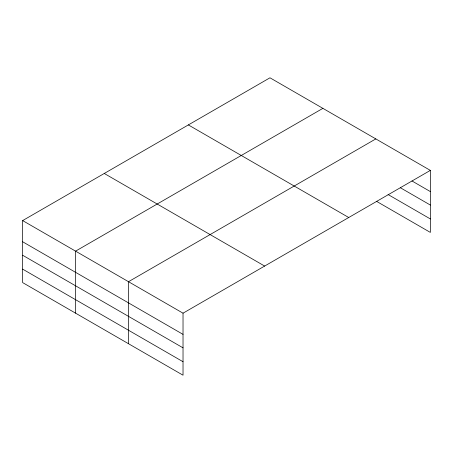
<?xml version="1.0" encoding="UTF-8"?>
<svg xmlns="http://www.w3.org/2000/svg" width="453" height="453" viewBox="0 0 453 453"><rect width="100%" height="100%" fill="white"/><g stroke="black" fill="none" stroke-linecap="round" stroke-linejoin="round"><path stroke-width="0.68" d="M376.432 201.285L430.35 232.412L430.35 170.396L269.971 77.797L22.65 220.588L22.65 282.604L183.029 375.203L183.029 313.182L22.65 220.588M322.893 108.358L75.577 251.143L75.577 313.159M375.82 138.912L128.505 281.698L128.505 343.719M183.029 313.182L430.35 170.396M411.97 180.968L430.35 191.579M400.327 187.723L430.35 205.056M388.074 194.53L430.35 218.941M188.352 124.92L348.736 217.514M104.264 173.465L264.648 266.064M22.65 241.772L183.029 334.371M22.65 255.249L183.029 347.842M22.65 269.133L183.029 361.726"/></g></svg>
